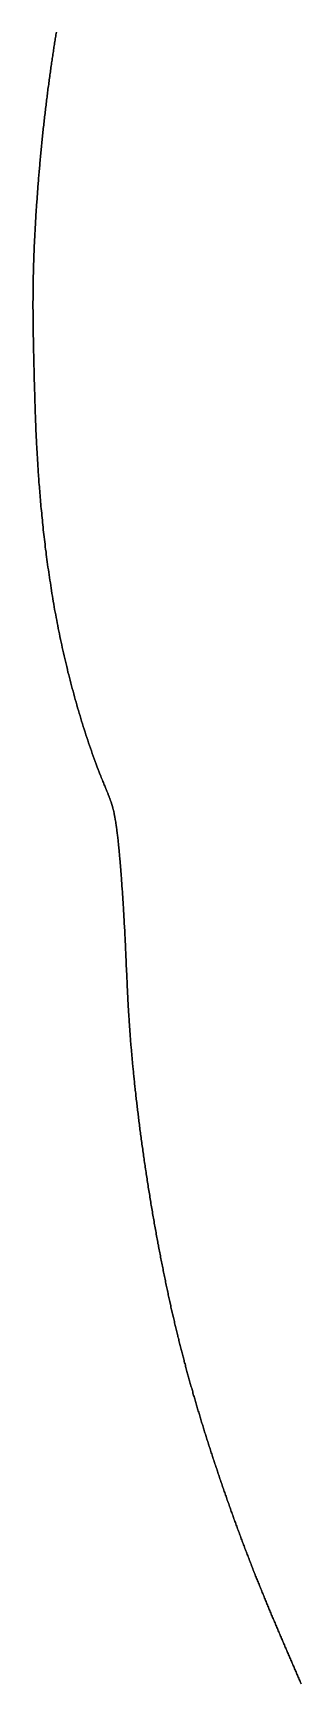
# Model space of a CAD drawing. Header units: inches. Extents: x 130170 to 284068, y 377793 to 804530.
# Drawn here: x 253755.2 to 253778.1, y 737567.1 to 737708.1 of the extents above; entities that cross this region are included whole.
import ezdxf

# ---------------------------------------------------------------- set-up
doc = ezdxf.new("R2010")
doc.units = ezdxf.units.IN
doc.header["$MEASUREMENT"] = 0
doc.layers.add('muni_il', color=7, linetype='Continuous')

msp = doc.modelspace()

# ---------------------------------------------------------------- linework, layer by layer
at = {"layer": 'muni_il'}
for points in [[(253757.16, 737708.17), (253757.14, 737708.05), (253757.12, 737707.94), (253757.1, 737707.82), (253757.08, 737707.71), (253757.06, 737707.59), (253757.04, 737707.48), (253757.03, 737707.36), (253757.01, 737707.24), (253756.99, 737707.13), (253756.97, 737707.01), (253756.95, 737706.89), (253756.93, 737706.77), (253756.91, 737706.65), (253756.9, 737706.53), (253756.88, 737706.4), (253756.86, 737706.28), (253756.84, 737706.16), (253756.82, 737706.04), (253756.8, 737705.91), (253756.79, 737705.79), (253756.77, 737705.66), (253756.75, 737705.54), (253756.73, 737705.41), (253756.71, 737705.28), (253756.69, 737705.15), (253756.68, 737705.03), (253756.66, 737704.9), (253756.64, 737704.77), (253756.62, 737704.64), (253756.6, 737704.51), (253756.59, 737704.38), (253756.57, 737704.24), (253756.55, 737704.11), (253756.53, 737703.98), (253756.51, 737703.85), (253756.5, 737703.71), (253756.48, 737703.58), (253756.46, 737703.44), (253756.44, 737703.31), (253756.43, 737703.17), (253756.41, 737703.04), (253756.39, 737702.9), (253756.37, 737702.76), (253756.36, 737702.62), (253756.34, 737702.49), (253756.32, 737702.35), (253756.3, 737702.21), (253756.29, 737702.07), (253756.27, 737701.93), (253756.25, 737701.79), (253756.24, 737701.65), (253756.22, 737701.51), (253756.2, 737701.37), (253756.19, 737701.23), (253756.17, 737701.09), (253756.15, 737700.94), (253756.14, 737700.8), (253756.12, 737700.66), (253756.11, 737700.52), (253756.09, 737700.37), (253756.07, 737700.23), (253756.06, 737700.09), (253756.04, 737699.94), (253756.03, 737699.8), (253756.01, 737699.65), (253756, 737699.51), (253755.98, 737699.37), (253755.97, 737699.22), (253755.95, 737699.08), (253755.94, 737698.93), (253755.92, 737698.79), (253755.91, 737698.64), (253755.89, 737698.5), (253755.88, 737698.35), (253755.86, 737698.2), (253755.85, 737698.06), (253755.83, 737697.91), (253755.82, 737697.77), (253755.81, 737697.62), (253755.79, 737697.48), (253755.78, 737697.33), (253755.77, 737697.18), (253755.75, 737697.04), (253755.74, 737696.89), (253755.73, 737696.75), (253755.71, 737696.6), (253755.7, 737696.46), (253755.69, 737696.31), (253755.68, 737696.17), (253755.66, 737696.02), (253755.65, 737695.88), (253755.64, 737695.73), (253755.63, 737695.59), (253755.62, 737695.44), (253755.6, 737695.3), (253755.59, 737695.16), (253755.58, 737695.01), (253755.57, 737694.87), (253755.56, 737694.73), (253755.55, 737694.58), (253755.54, 737694.44), (253755.53, 737694.3), (253755.52, 737694.16), (253755.51, 737694.01), (253755.5, 737693.87), (253755.49, 737693.73), (253755.48, 737693.59), (253755.47, 737693.45), (253755.46, 737693.31), (253755.45, 737693.17), (253755.44, 737693.03), (253755.43, 737692.9), (253755.42, 737692.76), (253755.41, 737692.62), (253755.4, 737692.48), (253755.4, 737692.35), (253755.39, 737692.21), (253755.38, 737692.07), (253755.37, 737691.94), (253755.36, 737691.81), (253755.36, 737691.67), (253755.35, 737691.54), (253755.34, 737691.4), (253755.33, 737691.27), (253755.33, 737691.14), (253755.32, 737691.01), (253755.31, 737690.88), (253755.31, 737690.75), (253755.3, 737690.62), (253755.29, 737690.49), (253755.29, 737690.36), (253755.28, 737690.24), (253755.28, 737690.11), (253755.27, 737689.98), (253755.27, 737689.86), (253755.26, 737689.73), (253755.26, 737689.61), (253755.25, 737689.49), (253755.25, 737689.36), (253755.24, 737689.24), (253755.24, 737689.12), (253755.23, 737689), (253755.23, 737688.88), (253755.22, 737688.76), (253755.22, 737688.64), (253755.22, 737688.53), (253755.21, 737688.41), (253755.21, 737688.29), (253755.2, 737688.18), (253755.2, 737688.06), (253755.2, 737687.95), (253755.19, 737687.84), (253755.19, 737687.73), (253755.19, 737687.61), (253755.19, 737687.5), (253755.18, 737687.39), (253755.18, 737687.28), (253755.18, 737687.18), (253755.18, 737687.07), (253755.17, 737686.96), (253755.17, 737686.86), (253755.17, 737686.75), (253755.17, 737686.65), (253755.17, 737686.54), (253755.17, 737686.44), (253755.16, 737686.34), (253755.16, 737686.24), (253755.16, 737686.14), (253755.16, 737686.04), (253755.16, 737685.94), (253755.16, 737685.84), (253755.16, 737685.74), (253755.16, 737685.64), (253755.16, 737685.55), (253755.16, 737685.45), (253755.16, 737685.36), (253755.16, 737685.26), (253755.15, 737685.17), (253755.15, 737685.08), (253755.15, 737684.99), (253755.15, 737684.9), (253755.15, 737684.81), (253755.15, 737684.72), (253755.15, 737684.63), (253755.15, 737684.54), (253755.16, 737684.45), (253755.16, 737684.36), (253755.16, 737684.28), (253755.16, 737684.19), (253755.16, 737684.11), (253755.16, 737684.02), (253755.16, 737683.94), (253755.16, 737683.85), (253755.16, 737683.77), (253755.16, 737683.69), (253755.16, 737683.61), (253755.16, 737683.53), (253755.16, 737683.44), (253755.16, 737683.36), (253755.16, 737683.28), (253755.17, 737683.21), (253755.17, 737683.13), (253755.17, 737683.05), (253755.17, 737682.97), (253755.17, 737682.89), (253755.17, 737682.82), (253755.17, 737682.74), (253755.17, 737682.66), (253755.18, 737682.59), (253755.18, 737682.51), (253755.18, 737682.44), (253755.18, 737682.36), (253755.18, 737682.29), (253755.18, 737682.21), (253755.18, 737682.14), (253755.19, 737682.06), (253755.19, 737681.99), (253755.19, 737681.92), (253755.19, 737681.84), (253755.19, 737681.77), (253755.19, 737681.7), (253755.2, 737681.62), (253755.2, 737681.55), (253755.2, 737681.48), (253755.2, 737681.41), (253755.2, 737681.33), (253755.2, 737681.26), (253755.2, 737681.19), (253755.21, 737681.12), (253755.21, 737681.04), (253755.21, 737680.97), (253755.21, 737680.9), (253755.21, 737680.82), (253755.21, 737680.75), (253755.22, 737680.68), (253755.22, 737680.61), (253755.22, 737680.53), (253755.22, 737680.46), (253755.22, 737680.38), (253755.23, 737680.31), (253755.23, 737680.24), (253755.23, 737680.16), (253755.23, 737680.09), (253755.23, 737680.01), (253755.23, 737679.93), (253755.24, 737679.86), (253755.24, 737679.78), (253755.24, 737679.71), (253755.24, 737679.63), (253755.24, 737679.55), (253755.25, 737679.47), (253755.25, 737679.39), (253755.25, 737679.31), (253755.25, 737679.23), (253755.25, 737679.15), (253755.25, 737679.07), (253755.26, 737678.99), (253755.26, 737678.91), (253755.26, 737678.82), (253755.26, 737678.74), (253755.26, 737678.65), (253755.27, 737678.57), (253755.27, 737678.48), (253755.27, 737678.4), (253755.27, 737678.31), (253755.28, 737678.22), (253755.28, 737678.13), (253755.28, 737678.04), (253755.28, 737677.95), (253755.28, 737677.86), (253755.29, 737677.76), (253755.29, 737677.67), (253755.29, 737677.58), (253755.29, 737677.48), (253755.3, 737677.38), (253755.3, 737677.28), (253755.3, 737677.19), (253755.31, 737677.08), (253755.31, 737676.98), (253755.31, 737676.88), (253755.31, 737676.78), (253755.32, 737676.67), (253755.32, 737676.57), (253755.32, 737676.46), (253755.33, 737676.35), (253755.33, 737676.24), (253755.33, 737676.13), (253755.34, 737676.02), (253755.34, 737675.91), (253755.35, 737675.79), (253755.35, 737675.68), (253755.35, 737675.56), (253755.36, 737675.44), (253755.36, 737675.32), (253755.37, 737675.2), (253755.37, 737675.08), (253755.38, 737674.95), (253755.38, 737674.83), (253755.39, 737674.7), (253755.39, 737674.57), (253755.4, 737674.44), (253755.4, 737674.31), (253755.41, 737674.18), (253755.41, 737674.05), (253755.42, 737673.91), (253755.43, 737673.77), (253755.43, 737673.63), (253755.44, 737673.49), (253755.45, 737673.35), (253755.45, 737673.21), (253755.46, 737673.07), (253755.47, 737672.92), (253755.48, 737672.77), (253755.48, 737672.62), (253755.49, 737672.47), (253755.5, 737672.32), (253755.51, 737672.17), (253755.52, 737672.01), (253755.53, 737671.86), (253755.54, 737671.7), (253755.55, 737671.54), (253755.56, 737671.38), (253755.57, 737671.21), (253755.58, 737671.05), (253755.59, 737670.88), (253755.6, 737670.72), (253755.61, 737670.55), (253755.62, 737670.38), (253755.63, 737670.2), (253755.65, 737670.03), (253755.66, 737669.86), (253755.67, 737669.68), (253755.69, 737669.5), (253755.7, 737669.32), (253755.71, 737669.14), (253755.73, 737668.96), (253755.74, 737668.78), (253755.76, 737668.59), (253755.77, 737668.4), (253755.79, 737668.22), (253755.81, 737668.03), (253755.82, 737667.84), (253755.84, 737667.64), (253755.86, 737667.45), (253755.88, 737667.26), (253755.9, 737667.06), (253755.92, 737666.86), (253755.94, 737666.66), (253755.96, 737666.46), (253755.98, 737666.26), (253756, 737666.06), (253756.02, 737665.86), (253756.04, 737665.65), (253756.06, 737665.45), (253756.09, 737665.24), (253756.11, 737665.03), (253756.14, 737664.82), (253756.16, 737664.61), (253756.19, 737664.4), (253756.21, 737664.19), (253756.24, 737663.97), (253756.27, 737663.76), (253756.29, 737663.54), (253756.32, 737663.33), (253756.35, 737663.11), (253756.38, 737662.89), (253756.41, 737662.67), (253756.44, 737662.45), (253756.47, 737662.23), (253756.5, 737662.01), (253756.53, 737661.79), (253756.57, 737661.56), (253756.6, 737661.34), (253756.64, 737661.12), (253756.67, 737660.89), (253756.71, 737660.66), (253756.74, 737660.44), (253756.78, 737660.21), (253756.82, 737659.98), (253756.86, 737659.75), (253756.89, 737659.53), (253756.93, 737659.3), (253756.97, 737659.07), (253757.01, 737658.84), (253757.06, 737658.61), (253757.1, 737658.38), (253757.14, 737658.14), (253757.19, 737657.91), (253757.23, 737657.68), (253757.27, 737657.45), (253757.32, 737657.22), (253757.37, 737656.98), (253757.41, 737656.75), (253757.46, 737656.52), (253757.51, 737656.28), (253757.56, 737656.05), (253757.61, 737655.82), (253757.66, 737655.58), (253757.71, 737655.35), (253757.77, 737655.12), (253757.82, 737654.88), (253757.87, 737654.65), (253757.93, 737654.41), (253757.98, 737654.18), (253758.04, 737653.95), (253758.1, 737653.71), (253758.15, 737653.48), (253758.21, 737653.24), (253758.27, 737653.01), (253758.33, 737652.78), (253758.39, 737652.54), (253758.45, 737652.31), (253758.51, 737652.07), (253758.58, 737651.84), (253758.64, 737651.61), (253758.71, 737651.37), (253758.77, 737651.14), (253758.84, 737650.91), (253758.9, 737650.68), (253758.97, 737650.44), (253759.04, 737650.21), (253759.11, 737649.98), (253759.18, 737649.75), (253759.25, 737649.51), (253759.32, 737649.28), (253759.39, 737649.05), (253759.46, 737648.82), (253759.54, 737648.59), (253759.61, 737648.36), (253759.68, 737648.13), (253759.76, 737647.9), (253759.84, 737647.67), (253759.91, 737647.44), (253759.99, 737647.21), (253760.07, 737646.98), (253760.15, 737646.75), (253760.23, 737646.52), (253760.31, 737646.29), (253760.39, 737646.06), (253760.47, 737645.83), (253760.56, 737645.6), (253760.64, 737645.37), (253760.72, 737645.15), (253760.81, 737644.92), (253760.84, 737644.84), (253760.95, 737644.59), (253761, 737644.47), (253761.05, 737644.35), (253761.09, 737644.24), (253761.13, 737644.14), (253761.18, 737644.04), (253761.22, 737643.94), (253761.25, 737643.85), (253761.29, 737643.76), (253761.32, 737643.68), (253761.36, 737643.6), (253761.39, 737643.52), (253761.42, 737643.45), (253761.45, 737643.38), (253761.48, 737643.31), (253761.5, 737643.24), (253761.53, 737643.18), (253761.55, 737643.12), (253761.58, 737643.06), (253761.6, 737643), (253761.62, 737642.95), (253761.64, 737642.89), (253761.66, 737642.84), (253761.68, 737642.79), (253761.7, 737642.74), (253761.72, 737642.7), (253761.74, 737642.65), (253761.75, 737642.6), (253761.77, 737642.56), (253761.78, 737642.52), (253761.8, 737642.47), (253761.82, 737642.43), (253761.83, 737642.39), (253761.84, 737642.35), (253761.86, 737642.31), (253761.87, 737642.26), (253761.88, 737642.22), (253761.9, 737642.18), (253761.91, 737642.14), (253761.92, 737642.1), (253761.93, 737642.06), (253761.95, 737642.02), (253761.96, 737641.98), (253761.97, 737641.94), (253761.98, 737641.9), (253761.99, 737641.86), (253762, 737641.82), (253762.01, 737641.77), (253762.02, 737641.73), (253762.03, 737641.69), (253762.05, 737641.64), (253762.06, 737641.6), (253762.07, 737641.56), (253762.08, 737641.51), (253762.09, 737641.46), (253762.1, 737641.42), (253762.11, 737641.37), (253762.11, 737641.32), (253762.12, 737641.28), (253762.13, 737641.23), (253762.14, 737641.18), (253762.15, 737641.13), (253762.16, 737641.08), (253762.17, 737641.02), (253762.18, 737640.97), (253762.19, 737640.92), (253762.2, 737640.86), (253762.21, 737640.81), (253762.22, 737640.75), (253762.23, 737640.69), (253762.24, 737640.64), (253762.25, 737640.58), (253762.25, 737640.52), (253762.26, 737640.46), (253762.27, 737640.4), (253762.28, 737640.34), (253762.29, 737640.27), (253762.3, 737640.21), (253762.31, 737640.15), (253762.32, 737640.08), (253762.32, 737640.01), (253762.33, 737639.95), (253762.34, 737639.88), (253762.35, 737639.81), (253762.36, 737639.74), (253762.37, 737639.67), (253762.38, 737639.6), (253762.38, 737639.53), (253762.39, 737639.46), (253762.4, 737639.39), (253762.41, 737639.31), (253762.42, 737639.24), (253762.43, 737639.16), (253762.43, 737639.09), (253762.44, 737639.01), (253762.45, 737638.93), (253762.46, 737638.86), (253762.47, 737638.78), (253762.48, 737638.7), (253762.48, 737638.62), (253762.49, 737638.54), (253762.5, 737638.46), (253762.51, 737638.38), (253762.52, 737638.3), (253762.52, 737638.21), (253762.53, 737638.13), (253762.54, 737638.05), (253762.55, 737637.96), (253762.56, 737637.88), (253762.56, 737637.79), (253762.57, 737637.71), (253762.58, 737637.62), (253762.59, 737637.54), (253762.59, 737637.45), (253762.6, 737637.36), (253762.61, 737637.28), (253762.62, 737637.19), (253762.62, 737637.1), (253762.63, 737637.01), (253762.64, 737636.92), (253762.65, 737636.84), (253762.65, 737636.75), (253762.66, 737636.66), (253762.67, 737636.57), (253762.67, 737636.48), (253762.68, 737636.39), (253762.69, 737636.3), (253762.69, 737636.21), (253762.7, 737636.12), (253762.71, 737636.03), (253762.72, 737635.94), (253762.72, 737635.85), (253762.73, 737635.76), (253762.74, 737635.67), (253762.74, 737635.58), (253762.75, 737635.49), (253762.76, 737635.4), (253762.76, 737635.31), (253762.77, 737635.22), (253762.77, 737635.13), (253762.78, 737635.04), (253762.79, 737634.95), (253762.79, 737634.86), (253762.8, 737634.77), (253762.81, 737634.68), (253762.81, 737634.59), (253762.82, 737634.5), (253762.82, 737634.41), (253762.83, 737634.32), (253762.84, 737634.23), (253762.84, 737634.14), (253762.85, 737634.05), (253762.85, 737633.96), (253762.86, 737633.87), (253762.86, 737633.78), (253762.87, 737633.7), (253762.87, 737633.61), (253762.88, 737633.52), (253762.89, 737633.43), (253762.89, 737633.35), (253762.9, 737633.26), (253762.9, 737633.17), (253762.91, 737633.09), (253762.91, 737633), (253762.92, 737632.91), (253762.92, 737632.83), (253762.93, 737632.74), (253762.93, 737632.66), (253762.94, 737632.57), (253762.94, 737632.49), (253762.95, 737632.4), (253762.95, 737632.32), (253762.96, 737632.23), (253762.96, 737632.15), (253762.97, 737632.07), (253762.97, 737631.98), (253762.97, 737631.9), (253762.98, 737631.82), (253762.98, 737631.74), (253762.99, 737631.65), (253762.99, 737631.57), (253763, 737631.49), (253763, 737631.41), (253763, 737631.33), (253763.01, 737631.25), (253763.01, 737631.17), (253763.02, 737631.09), (253763.02, 737631), (253763.02, 737630.92), (253763.03, 737630.85), (253763.03, 737630.77), (253763.04, 737630.69), (253763.04, 737630.61), (253763.04, 737630.53), (253763.05, 737630.45), (253763.05, 737630.37), (253763.06, 737630.29), (253763.06, 737630.22), (253763.06, 737630.14), (253763.07, 737630.06), (253763.07, 737629.98), (253763.07, 737629.9), (253763.08, 737629.83), (253763.08, 737629.75), (253763.08, 737629.67), (253763.09, 737629.6), (253763.09, 737629.52), (253763.09, 737629.44), (253763.1, 737629.37), (253763.1, 737629.29), (253763.1, 737629.21), (253763.11, 737629.14), (253763.11, 737629.06), (253763.12, 737628.98), (253763.12, 737628.91), (253763.12, 737628.83), (253763.13, 737628.76), (253763.13, 737628.68), (253763.13, 737628.6), (253763.13, 737628.53), (253763.14, 737628.45), (253763.14, 737628.37), (253763.14, 737628.3), (253763.15, 737628.22), (253763.15, 737628.15), (253763.15, 737628.07), (253763.16, 737627.99), (253763.16, 737627.92), (253763.16, 737627.84), (253763.17, 737627.76), (253763.17, 737627.68), (253763.17, 737627.61), (253763.18, 737627.53), (253763.18, 737627.45), (253763.19, 737627.37), (253763.19, 737627.3), (253763.19, 737627.22), (253763.2, 737627.14), (253763.2, 737627.06), (253763.2, 737626.98), (253763.21, 737626.9), (253763.21, 737626.82), (253763.21, 737626.74), (253763.22, 737626.66), (253763.22, 737626.58), (253763.22, 737626.5), (253763.23, 737626.42), (253763.23, 737626.34), (253763.24, 737626.26), (253763.24, 737626.18), (253763.24, 737626.1), (253763.25, 737626.01), (253763.25, 737625.93), (253763.26, 737625.85), (253763.26, 737625.76), (253763.27, 737625.68), (253763.27, 737625.59), (253763.27, 737625.51), (253763.28, 737625.42), (253763.28, 737625.34), (253763.29, 737625.25), (253763.29, 737625.16), (253763.3, 737625.08), (253763.3, 737624.99), (253763.31, 737624.9), (253763.31, 737624.81), (253763.32, 737624.72), (253763.32, 737624.63), (253763.33, 737624.54), (253763.33, 737624.45), (253763.34, 737624.36), (253763.35, 737624.27), (253763.35, 737624.18), (253763.36, 737624.08), (253763.36, 737623.99), (253763.37, 737623.89), (253763.38, 737623.8), (253763.38, 737623.7), (253763.39, 737623.61), (253763.39, 737623.51), (253763.4, 737623.41), (253763.41, 737623.32), (253763.41, 737623.22), (253763.42, 737623.12), (253763.43, 737623.02), (253763.44, 737622.92), (253763.44, 737622.82), (253763.45, 737622.72), (253763.46, 737622.61), (253763.47, 737622.51), (253763.47, 737622.41), (253763.48, 737622.3), (253763.49, 737622.2), (253763.5, 737622.09), (253763.51, 737621.99), (253763.51, 737621.88), (253763.52, 737621.77), (253763.53, 737621.67), (253763.54, 737621.56), (253763.55, 737621.45), (253763.56, 737621.34), (253763.57, 737621.23), (253763.58, 737621.12), (253763.59, 737621.01), (253763.6, 737620.89), (253763.61, 737620.78), (253763.62, 737620.67), (253763.63, 737620.55), (253763.64, 737620.44), (253763.65, 737620.32), (253763.66, 737620.2), (253763.67, 737620.09), (253763.68, 737619.97), (253763.69, 737619.85), (253763.7, 737619.73), (253763.72, 737619.61), (253763.73, 737619.49), (253763.74, 737619.37), (253763.75, 737619.25), (253763.76, 737619.13), (253763.78, 737619.01), (253763.79, 737618.88), (253763.8, 737618.76), (253763.81, 737618.64), (253763.83, 737618.51), (253763.84, 737618.39), (253763.85, 737618.26), (253763.87, 737618.13), (253763.88, 737618.01), (253763.89, 737617.88), (253763.91, 737617.75), (253763.92, 737617.62), (253763.94, 737617.49), (253763.95, 737617.36), (253763.96, 737617.23), (253763.98, 737617.1), (253763.99, 737616.97), (253764.01, 737616.84), (253764.03, 737616.71), (253764.04, 737616.57), (253764.06, 737616.44), (253764.07, 737616.31), (253764.09, 737616.17), (253764.1, 737616.04), (253764.12, 737615.9), (253764.14, 737615.77), (253764.15, 737615.63), (253764.17, 737615.5), (253764.19, 737615.36), (253764.2, 737615.22), (253764.22, 737615.09), (253764.24, 737614.95), (253764.26, 737614.81), (253764.27, 737614.68), (253764.29, 737614.54), (253764.31, 737614.4), (253764.33, 737614.26), (253764.35, 737614.12), (253764.36, 737613.98), (253764.38, 737613.84), (253764.4, 737613.7), (253764.42, 737613.56), (253764.44, 737613.42), (253764.46, 737613.28), (253764.48, 737613.14), (253764.5, 737613), (253764.52, 737612.86), (253764.54, 737612.72), (253764.56, 737612.58), (253764.58, 737612.43), (253764.6, 737612.29), (253764.62, 737612.15), (253764.64, 737612.01), (253764.66, 737611.87), (253764.68, 737611.73), (253764.7, 737611.58), (253764.72, 737611.44), (253764.74, 737611.3), (253764.76, 737611.16), (253764.78, 737611.02), (253764.8, 737610.87), (253764.83, 737610.73), (253764.85, 737610.59), (253764.87, 737610.45), (253764.89, 737610.31), (253764.91, 737610.16), (253764.93, 737610.02), (253764.96, 737609.88), (253764.98, 737609.74), (253765, 737609.6), (253765.02, 737609.46), (253765.05, 737609.31), (253765.07, 737609.17), (253765.09, 737609.03), (253765.11, 737608.89), (253765.14, 737608.75), (253765.16, 737608.61), (253765.18, 737608.47), (253765.2, 737608.33), (253765.23, 737608.19), (253765.25, 737608.05), (253765.27, 737607.91), (253765.3, 737607.77), (253765.32, 737607.63), (253765.34, 737607.49), (253765.37, 737607.35), (253765.39, 737607.22), (253765.42, 737607.08), (253765.44, 737606.94), (253765.46, 737606.8), (253765.49, 737606.66), (253765.51, 737606.53), (253765.53, 737606.39), (253765.56, 737606.25), (253765.58, 737606.12), (253765.61, 737605.98), (253765.63, 737605.85), (253765.66, 737605.71), (253765.68, 737605.58), (253765.7, 737605.44), (253765.73, 737605.31), (253765.75, 737605.17), (253765.78, 737605.04), (253765.8, 737604.91), (253765.83, 737604.77), (253765.85, 737604.64), (253765.88, 737604.51), (253765.9, 737604.38), (253765.93, 737604.25), (253765.95, 737604.12), (253765.98, 737603.99), (253766, 737603.86), (253766.03, 737603.73), (253766.05, 737603.6), (253766.07, 737603.47), (253766.1, 737603.34), (253766.12, 737603.21), (253766.15, 737603.09), (253766.17, 737602.96), (253766.2, 737602.83), (253766.23, 737602.7), (253766.25, 737602.58), (253766.28, 737602.45), (253766.3, 737602.33), (253766.33, 737602.2), (253766.35, 737602.08), (253766.38, 737601.96), (253766.4, 737601.83), (253766.43, 737601.71), (253766.45, 737601.59), (253766.48, 737601.46), (253766.5, 737601.34), (253766.53, 737601.22), (253766.55, 737601.1), (253766.58, 737600.98), (253766.6, 737600.86), (253766.63, 737600.74), (253766.66, 737600.62), (253766.68, 737600.5), (253766.71, 737600.38), (253766.73, 737600.26), (253766.76, 737600.15), (253766.78, 737600.03), (253766.81, 737599.91), (253766.83, 737599.8), (253766.86, 737599.68), (253766.89, 737599.56), (253766.91, 737599.45), (253766.94, 737599.33), (253766.96, 737599.22), (253766.99, 737599.1), (253767.01, 737598.99), (253767.04, 737598.88), (253767.07, 737598.76), (253767.09, 737598.65), (253767.12, 737598.54), (253767.14, 737598.42), (253767.17, 737598.31), (253767.2, 737598.2), (253767.22, 737598.09), (253767.25, 737597.98), (253767.27, 737597.87), (253767.3, 737597.76), (253767.33, 737597.65), (253767.35, 737597.54), (253767.38, 737597.43), (253767.41, 737597.32), (253767.43, 737597.21), (253767.46, 737597.1), (253767.48, 737596.99), (253767.51, 737596.88), (253767.54, 737596.77), (253767.56, 737596.67), (253767.59, 737596.56), (253767.62, 737596.45), (253767.64, 737596.35), (253767.67, 737596.24), (253767.7, 737596.13), (253767.72, 737596.03), (253767.75, 737595.92), (253767.78, 737595.81), (253767.8, 737595.71), (253767.83, 737595.6), (253767.86, 737595.5), (253767.88, 737595.39), (253767.91, 737595.29), (253767.94, 737595.18), (253767.97, 737595.08), (253767.99, 737594.97), (253768.02, 737594.87), (253768.05, 737594.76), (253768.08, 737594.66), (253768.1, 737594.55), (253768.13, 737594.45), (253768.16, 737594.35), (253768.19, 737594.24), (253768.21, 737594.14), (253768.24, 737594.04), (253768.27, 737593.93), (253768.3, 737593.83), (253768.33, 737593.72), (253768.35, 737593.62), (253768.38, 737593.52), (253768.41, 737593.42), (253768.44, 737593.31), (253768.47, 737593.21), (253768.5, 737593.11), (253768.52, 737593), (253768.55, 737592.9), (253768.58, 737592.8), (253768.61, 737592.69), (253768.64, 737592.59), (253768.67, 737592.49), (253768.7, 737592.39), (253768.73, 737592.28), (253768.76, 737592.18), (253768.79, 737592.08), (253768.82, 737591.98), (253768.84, 737591.87), (253768.87, 737591.77), (253768.9, 737591.67), (253768.93, 737591.56), (253768.96, 737591.46), (253768.99, 737591.36), (253769.02, 737591.26), (253769.05, 737591.15), (253769.08, 737591.05), (253769.11, 737590.95), (253769.14, 737590.84), (253769.18, 737590.74), (253769.21, 737590.64), (253769.24, 737590.53), (253769.27, 737590.43), (253769.3, 737590.33), (253769.33, 737590.22), (253769.36, 737590.12), (253769.39, 737590.02), (253769.42, 737589.91), (253769.45, 737589.81), (253769.49, 737589.71), (253769.52, 737589.6), (253769.55, 737589.5), (253769.58, 737589.39), (253769.61, 737589.29), (253769.65, 737589.19), (253769.68, 737589.08), (253769.71, 737588.98), (253769.74, 737588.87), (253769.77, 737588.77), (253769.81, 737588.66), (253769.84, 737588.56), (253769.87, 737588.46), (253769.91, 737588.35), (253769.94, 737588.25), (253769.97, 737588.14), (253770, 737588.04), (253770.04, 737587.93), (253770.07, 737587.83), (253770.11, 737587.72), (253770.14, 737587.62), (253770.17, 737587.51), (253770.21, 737587.41), (253770.24, 737587.3), (253770.27, 737587.19), (253770.31, 737587.09), (253770.34, 737586.98), (253770.38, 737586.88), (253770.41, 737586.77), (253770.45, 737586.67), (253770.48, 737586.56), (253770.51, 737586.45), (253770.55, 737586.35), (253770.58, 737586.24), (253770.62, 737586.13), (253770.65, 737586.03), (253770.69, 737585.92), (253770.72, 737585.82), (253770.76, 737585.71), (253770.8, 737585.6), (253770.83, 737585.5), (253770.87, 737585.39), (253770.9, 737585.28), (253770.94, 737585.18), (253770.97, 737585.07), (253771.01, 737584.96), (253771.05, 737584.86), (253771.08, 737584.75), (253771.12, 737584.64), (253771.15, 737584.53), (253771.19, 737584.43), (253771.23, 737584.32), (253771.26, 737584.21), (253771.3, 737584.11), (253771.34, 737584), (253771.37, 737583.89), (253771.41, 737583.79), (253771.45, 737583.68), (253771.48, 737583.57), (253771.52, 737583.46), (253771.56, 737583.36), (253771.6, 737583.25), (253771.63, 737583.14), (253771.67, 737583.04), (253771.71, 737582.93), (253771.74, 737582.82), (253771.78, 737582.71), (253771.82, 737582.61), (253771.86, 737582.5), (253771.9, 737582.39), (253771.93, 737582.29), (253771.97, 737582.18), (253772.01, 737582.07), (253772.05, 737581.97), (253772.09, 737581.86), (253772.12, 737581.75), (253772.16, 737581.65), (253772.2, 737581.54), (253772.24, 737581.43), (253772.28, 737581.33), (253772.31, 737581.22), (253772.35, 737581.11), (253772.39, 737581.01), (253772.43, 737580.9), (253772.47, 737580.8), (253772.51, 737580.69), (253772.55, 737580.58), (253772.58, 737580.48), (253772.62, 737580.37), (253772.66, 737580.27), (253772.7, 737580.16), (253772.74, 737580.05), (253772.78, 737579.95), (253772.82, 737579.84), (253772.86, 737579.74), (253772.9, 737579.63), (253772.94, 737579.53), (253772.97, 737579.42), (253773.01, 737579.32), (253773.05, 737579.21), (253773.09, 737579.11), (253773.13, 737579), (253773.17, 737578.9), (253773.21, 737578.8), (253773.25, 737578.69), (253773.29, 737578.59), (253773.33, 737578.48), (253773.37, 737578.38), (253773.41, 737578.28), (253773.45, 737578.17), (253773.49, 737578.07), (253773.53, 737577.97), (253773.57, 737577.86), (253773.61, 737577.76), (253773.65, 737577.66), (253773.69, 737577.55), (253773.73, 737577.45), (253773.77, 737577.35), (253773.81, 737577.25), (253773.85, 737577.14), (253773.89, 737577.04), (253773.92, 737576.94), (253773.96, 737576.84), (253774, 737576.74), (253774.04, 737576.63), (253774.08, 737576.53), (253774.12, 737576.43), (253774.16, 737576.33), (253774.2, 737576.23), (253774.25, 737576.13), (253774.29, 737576.03), (253774.33, 737575.93), (253774.37, 737575.83), (253774.41, 737575.73), (253774.45, 737575.63), (253774.49, 737575.53), (253774.53, 737575.43), (253774.57, 737575.33), (253774.61, 737575.23), (253774.65, 737575.13), (253774.69, 737575.03), (253774.73, 737574.93), (253774.77, 737574.83), (253774.81, 737574.73), (253774.85, 737574.64), (253774.89, 737574.54), (253774.93, 737574.44), (253774.97, 737574.34), (253775.01, 737574.24), (253775.05, 737574.14), (253775.09, 737574.05), (253775.13, 737573.95), (253775.17, 737573.85), (253775.21, 737573.76), (253775.25, 737573.66), (253775.29, 737573.56), (253775.33, 737573.46), (253775.37, 737573.37), (253775.41, 737573.27), (253775.45, 737573.17), (253775.49, 737573.08), (253775.53, 737572.98), (253775.57, 737572.89), (253775.61, 737572.79), (253775.65, 737572.69), (253775.69, 737572.6), (253775.73, 737572.5), (253775.78, 737572.41), (253775.82, 737572.31), (253775.86, 737572.22), (253775.9, 737572.12), (253775.94, 737572.03), (253775.98, 737571.93), (253776.02, 737571.84), (253776.06, 737571.74), (253776.1, 737571.65), (253776.14, 737571.55), (253776.18, 737571.46), (253776.22, 737571.37), (253776.26, 737571.27), (253776.3, 737571.18), (253776.34, 737571.08), (253776.38, 737570.99), (253776.42, 737570.9), (253776.46, 737570.8), (253776.5, 737570.71), (253776.54, 737570.62), (253776.58, 737570.52), (253776.62, 737570.43), (253776.66, 737570.34), (253776.7, 737570.24), (253776.74, 737570.15), (253776.78, 737570.06), (253776.82, 737569.97), (253776.86, 737569.87), (253776.9, 737569.78), (253776.94, 737569.69), (253776.98, 737569.6), (253777.02, 737569.5), (253777.06, 737569.41), (253777.1, 737569.32), (253777.14, 737569.23), (253777.18, 737569.14), (253777.22, 737569.04), (253777.26, 737568.95), (253777.3, 737568.86), (253777.34, 737568.77), (253777.38, 737568.68), (253777.42, 737568.58), (253777.46, 737568.49), (253777.5, 737568.4), (253777.54, 737568.31), (253777.58, 737568.22), (253777.62, 737568.13), (253777.66, 737568.03), (253777.69, 737567.94), (253777.73, 737567.85), (253777.77, 737567.76), (253777.81, 737567.67), (253777.85, 737567.58), (253777.89, 737567.49), (253777.93, 737567.4), (253777.97, 737567.3), (253778.01, 737567.21), (253778.05, 737567.12), (253778.09, 737567.03)], [(253778.09, 737567.03), (253778.05, 737567.12), (253778.01, 737567.21), (253777.97, 737567.3), (253777.93, 737567.4), (253777.89, 737567.49), (253777.85, 737567.58), (253777.81, 737567.67), (253777.77, 737567.76), (253777.73, 737567.85), (253777.69, 737567.94), (253777.66, 737568.03), (253777.62, 737568.13), (253777.58, 737568.22), (253777.54, 737568.31), (253777.5, 737568.4), (253777.46, 737568.49), (253777.42, 737568.58), (253777.38, 737568.68), (253777.34, 737568.77), (253777.3, 737568.86), (253777.26, 737568.95), (253777.22, 737569.04), (253777.18, 737569.14), (253777.14, 737569.23), (253777.1, 737569.32), (253777.06, 737569.41), (253777.02, 737569.5), (253776.98, 737569.6), (253776.94, 737569.69), (253776.9, 737569.78), (253776.86, 737569.87), (253776.82, 737569.97), (253776.78, 737570.06), (253776.74, 737570.15), (253776.7, 737570.24), (253776.66, 737570.34), (253776.62, 737570.43), (253776.58, 737570.52), (253776.54, 737570.62), (253776.5, 737570.71), (253776.46, 737570.8), (253776.42, 737570.9), (253776.38, 737570.99), (253776.34, 737571.08), (253776.3, 737571.18), (253776.26, 737571.27), (253776.22, 737571.37), (253776.18, 737571.46), (253776.14, 737571.55), (253776.1, 737571.65), (253776.06, 737571.74), (253776.02, 737571.84), (253775.98, 737571.93), (253775.94, 737572.03), (253775.9, 737572.12), (253775.86, 737572.22), (253775.82, 737572.31), (253775.78, 737572.41), (253775.73, 737572.5), (253775.69, 737572.6), (253775.65, 737572.69), (253775.61, 737572.79), (253775.57, 737572.89), (253775.53, 737572.98), (253775.49, 737573.08), (253775.45, 737573.17), (253775.41, 737573.27), (253775.37, 737573.37), (253775.33, 737573.46), (253775.29, 737573.56), (253775.25, 737573.66), (253775.21, 737573.76), (253775.17, 737573.85), (253775.13, 737573.95), (253775.09, 737574.05), (253775.05, 737574.14), (253775.01, 737574.24), (253774.97, 737574.34), (253774.93, 737574.44), (253774.89, 737574.54), (253774.85, 737574.64), (253774.81, 737574.73), (253774.77, 737574.83), (253774.73, 737574.93), (253774.69, 737575.03), (253774.65, 737575.13), (253774.61, 737575.23), (253774.57, 737575.33), (253774.53, 737575.43), (253774.49, 737575.53), (253774.45, 737575.63), (253774.41, 737575.73), (253774.37, 737575.83), (253774.33, 737575.93), (253774.29, 737576.03), (253774.25, 737576.13), (253774.2, 737576.23), (253774.16, 737576.33), (253774.12, 737576.43), (253774.08, 737576.53), (253774.04, 737576.63), (253774, 737576.74), (253773.96, 737576.84), (253773.92, 737576.94), (253773.89, 737577.04), (253773.85, 737577.14), (253773.81, 737577.25), (253773.77, 737577.35), (253773.73, 737577.45), (253773.69, 737577.55), (253773.65, 737577.66), (253773.61, 737577.76), (253773.57, 737577.86), (253773.53, 737577.97), (253773.49, 737578.07), (253773.45, 737578.17), (253773.41, 737578.28), (253773.37, 737578.38), (253773.33, 737578.48), (253773.29, 737578.59), (253773.25, 737578.69), (253773.21, 737578.8), (253773.17, 737578.9), (253773.13, 737579), (253773.09, 737579.11), (253773.05, 737579.21), (253773.01, 737579.32), (253772.97, 737579.42), (253772.94, 737579.53), (253772.9, 737579.63), (253772.86, 737579.74), (253772.82, 737579.84), (253772.78, 737579.95), (253772.74, 737580.05), (253772.7, 737580.16), (253772.66, 737580.27), (253772.62, 737580.37), (253772.58, 737580.48), (253772.55, 737580.58), (253772.51, 737580.69), (253772.47, 737580.8), (253772.43, 737580.9), (253772.39, 737581.01), (253772.35, 737581.11), (253772.31, 737581.22), (253772.28, 737581.33), (253772.24, 737581.43), (253772.2, 737581.54), (253772.16, 737581.65), (253772.12, 737581.75), (253772.09, 737581.86), (253772.05, 737581.97), (253772.01, 737582.07), (253771.97, 737582.18), (253771.93, 737582.29), (253771.9, 737582.39), (253771.86, 737582.5), (253771.82, 737582.61), (253771.78, 737582.71), (253771.74, 737582.82), (253771.71, 737582.93), (253771.67, 737583.04), (253771.63, 737583.14), (253771.6, 737583.25), (253771.56, 737583.36), (253771.52, 737583.46), (253771.48, 737583.57), (253771.45, 737583.68), (253771.41, 737583.79), (253771.37, 737583.89), (253771.34, 737584), (253771.3, 737584.11), (253771.26, 737584.21), (253771.23, 737584.32), (253771.19, 737584.43), (253771.15, 737584.53), (253771.12, 737584.64), (253771.08, 737584.75), (253771.05, 737584.86), (253771.01, 737584.96), (253770.97, 737585.07), (253770.94, 737585.18), (253770.9, 737585.28), (253770.87, 737585.39), (253770.83, 737585.5), (253770.8, 737585.6), (253770.76, 737585.71), (253770.72, 737585.82), (253770.69, 737585.92), (253770.65, 737586.03), (253770.62, 737586.13), (253770.58, 737586.24), (253770.55, 737586.35), (253770.51, 737586.45), (253770.48, 737586.56), (253770.45, 737586.67), (253770.41, 737586.77), (253770.38, 737586.88), (253770.34, 737586.98), (253770.31, 737587.09), (253770.27, 737587.19), (253770.24, 737587.3), (253770.21, 737587.41), (253770.17, 737587.51), (253770.14, 737587.62), (253770.11, 737587.72), (253770.07, 737587.83), (253770.04, 737587.93), (253770, 737588.04), (253769.97, 737588.14), (253769.94, 737588.25), (253769.91, 737588.35), (253769.87, 737588.46), (253769.84, 737588.56), (253769.81, 737588.66), (253769.77, 737588.77), (253769.74, 737588.87), (253769.71, 737588.98), (253769.68, 737589.08), (253769.65, 737589.19), (253769.61, 737589.29), (253769.58, 737589.39), (253769.55, 737589.5), (253769.52, 737589.6), (253769.49, 737589.71), (253769.45, 737589.81), (253769.42, 737589.91), (253769.39, 737590.02), (253769.36, 737590.12), (253769.33, 737590.22), (253769.3, 737590.33), (253769.27, 737590.43), (253769.24, 737590.53), (253769.21, 737590.64), (253769.18, 737590.74), (253769.14, 737590.84), (253769.11, 737590.95), (253769.08, 737591.05), (253769.05, 737591.15), (253769.02, 737591.26), (253768.99, 737591.36), (253768.96, 737591.46), (253768.93, 737591.56), (253768.9, 737591.67), (253768.87, 737591.77), (253768.84, 737591.87), (253768.82, 737591.98), (253768.79, 737592.08), (253768.76, 737592.18), (253768.73, 737592.28), (253768.7, 737592.39), (253768.67, 737592.49), (253768.64, 737592.59), (253768.61, 737592.69), (253768.58, 737592.8), (253768.55, 737592.9), (253768.52, 737593), (253768.5, 737593.11), (253768.47, 737593.21), (253768.44, 737593.31), (253768.41, 737593.42), (253768.38, 737593.52), (253768.35, 737593.62), (253768.33, 737593.72), (253768.3, 737593.83), (253768.27, 737593.93), (253768.24, 737594.04), (253768.21, 737594.14), (253768.19, 737594.24), (253768.16, 737594.35), (253768.13, 737594.45), (253768.1, 737594.55), (253768.08, 737594.66), (253768.05, 737594.76), (253768.02, 737594.87), (253767.99, 737594.97), (253767.97, 737595.08), (253767.94, 737595.18), (253767.91, 737595.29), (253767.88, 737595.39), (253767.86, 737595.5), (253767.83, 737595.6), (253767.8, 737595.71), (253767.78, 737595.81), (253767.75, 737595.92), (253767.72, 737596.03), (253767.7, 737596.13), (253767.67, 737596.24), (253767.64, 737596.35), (253767.62, 737596.45), (253767.59, 737596.56), (253767.56, 737596.67), (253767.54, 737596.77), (253767.51, 737596.88), (253767.48, 737596.99), (253767.46, 737597.1), (253767.43, 737597.21), (253767.41, 737597.32), (253767.38, 737597.43), (253767.35, 737597.54), (253767.33, 737597.65), (253767.3, 737597.76), (253767.27, 737597.87), (253767.25, 737597.98), (253767.22, 737598.09), (253767.2, 737598.2), (253767.17, 737598.31), (253767.14, 737598.42), (253767.12, 737598.54), (253767.09, 737598.65), (253767.07, 737598.76), (253767.04, 737598.88), (253767.01, 737598.99), (253766.99, 737599.1), (253766.96, 737599.22), (253766.94, 737599.33), (253766.91, 737599.45), (253766.89, 737599.56), (253766.86, 737599.68), (253766.83, 737599.8), (253766.81, 737599.91), (253766.78, 737600.03), (253766.76, 737600.15), (253766.73, 737600.26), (253766.71, 737600.38), (253766.68, 737600.5), (253766.66, 737600.62), (253766.63, 737600.74), (253766.6, 737600.86), (253766.58, 737600.98), (253766.55, 737601.1), (253766.53, 737601.22), (253766.5, 737601.34), (253766.48, 737601.46), (253766.45, 737601.59), (253766.43, 737601.71), (253766.4, 737601.83), (253766.38, 737601.96), (253766.35, 737602.08), (253766.33, 737602.2), (253766.3, 737602.33), (253766.28, 737602.45), (253766.25, 737602.58), (253766.23, 737602.7), (253766.2, 737602.83), (253766.17, 737602.96), (253766.15, 737603.09), (253766.12, 737603.21), (253766.1, 737603.34), (253766.07, 737603.47), (253766.05, 737603.6), (253766.03, 737603.73), (253766, 737603.86), (253765.98, 737603.99), (253765.95, 737604.12), (253765.93, 737604.25), (253765.9, 737604.38), (253765.88, 737604.51), (253765.85, 737604.64), (253765.83, 737604.77), (253765.8, 737604.91), (253765.78, 737605.04), (253765.75, 737605.17), (253765.73, 737605.31), (253765.7, 737605.44), (253765.68, 737605.58), (253765.66, 737605.71), (253765.63, 737605.85), (253765.61, 737605.98), (253765.58, 737606.12), (253765.56, 737606.25), (253765.53, 737606.39), (253765.51, 737606.53), (253765.49, 737606.66), (253765.46, 737606.8), (253765.44, 737606.94), (253765.42, 737607.08), (253765.39, 737607.22), (253765.37, 737607.35), (253765.34, 737607.49), (253765.32, 737607.63), (253765.3, 737607.77), (253765.27, 737607.91), (253765.25, 737608.05), (253765.23, 737608.19), (253765.2, 737608.33), (253765.18, 737608.47), (253765.16, 737608.61), (253765.14, 737608.75), (253765.11, 737608.89), (253765.09, 737609.03), (253765.07, 737609.17), (253765.05, 737609.31), (253765.02, 737609.46), (253765, 737609.6), (253764.98, 737609.74), (253764.96, 737609.88), (253764.93, 737610.02), (253764.91, 737610.16), (253764.89, 737610.31), (253764.87, 737610.45), (253764.85, 737610.59), (253764.83, 737610.73), (253764.8, 737610.87), (253764.78, 737611.02), (253764.76, 737611.16), (253764.74, 737611.3), (253764.72, 737611.44), (253764.7, 737611.58), (253764.68, 737611.73), (253764.66, 737611.87), (253764.64, 737612.01), (253764.62, 737612.15), (253764.6, 737612.29), (253764.58, 737612.43), (253764.56, 737612.58), (253764.54, 737612.72), (253764.52, 737612.86), (253764.5, 737613), (253764.48, 737613.14), (253764.46, 737613.28), (253764.44, 737613.42), (253764.42, 737613.56), (253764.4, 737613.7), (253764.38, 737613.84), (253764.36, 737613.98), (253764.35, 737614.12), (253764.33, 737614.26), (253764.31, 737614.4), (253764.29, 737614.54), (253764.27, 737614.68), (253764.26, 737614.81), (253764.24, 737614.95), (253764.22, 737615.09), (253764.2, 737615.22), (253764.19, 737615.36), (253764.17, 737615.5), (253764.15, 737615.63), (253764.14, 737615.77), (253764.12, 737615.9), (253764.1, 737616.04), (253764.09, 737616.17), (253764.07, 737616.31), (253764.06, 737616.44), (253764.04, 737616.57), (253764.03, 737616.71), (253764.01, 737616.84), (253763.99, 737616.97), (253763.98, 737617.1), (253763.96, 737617.23), (253763.95, 737617.36), (253763.94, 737617.49), (253763.92, 737617.62), (253763.91, 737617.75), (253763.89, 737617.88), (253763.88, 737618.01), (253763.87, 737618.13), (253763.85, 737618.26), (253763.84, 737618.39), (253763.83, 737618.51), (253763.81, 737618.64), (253763.8, 737618.76), (253763.79, 737618.88), (253763.78, 737619.01), (253763.76, 737619.13), (253763.75, 737619.25), (253763.74, 737619.37), (253763.73, 737619.49), (253763.72, 737619.61), (253763.7, 737619.73), (253763.69, 737619.85), (253763.68, 737619.97), (253763.67, 737620.09), (253763.66, 737620.2), (253763.65, 737620.32), (253763.64, 737620.44), (253763.63, 737620.55), (253763.62, 737620.67), (253763.61, 737620.78), (253763.6, 737620.89), (253763.59, 737621.01), (253763.58, 737621.12), (253763.57, 737621.23), (253763.56, 737621.34), (253763.55, 737621.45), (253763.54, 737621.56), (253763.53, 737621.67), (253763.52, 737621.77), (253763.51, 737621.88), (253763.51, 737621.99), (253763.5, 737622.09), (253763.49, 737622.2), (253763.48, 737622.3), (253763.47, 737622.41), (253763.47, 737622.51), (253763.46, 737622.61), (253763.45, 737622.72), (253763.44, 737622.82), (253763.44, 737622.92), (253763.43, 737623.02), (253763.42, 737623.12), (253763.41, 737623.22), (253763.41, 737623.32), (253763.4, 737623.41), (253763.39, 737623.51), (253763.39, 737623.61), (253763.38, 737623.7), (253763.38, 737623.8), (253763.37, 737623.89), (253763.36, 737623.99), (253763.36, 737624.08), (253763.35, 737624.18), (253763.35, 737624.27), (253763.34, 737624.36), (253763.33, 737624.45), (253763.33, 737624.54), (253763.32, 737624.63), (253763.32, 737624.72), (253763.31, 737624.81), (253763.31, 737624.9), (253763.3, 737624.99), (253763.3, 737625.08), (253763.29, 737625.16), (253763.29, 737625.25), (253763.28, 737625.34), (253763.28, 737625.42), (253763.27, 737625.51), (253763.27, 737625.59), (253763.27, 737625.68), (253763.26, 737625.76), (253763.26, 737625.85), (253763.25, 737625.93), (253763.25, 737626.01), (253763.24, 737626.1), (253763.24, 737626.18), (253763.24, 737626.26), (253763.23, 737626.34), (253763.23, 737626.42), (253763.22, 737626.5), (253763.22, 737626.58), (253763.22, 737626.66), (253763.21, 737626.74), (253763.21, 737626.82), (253763.21, 737626.9), (253763.2, 737626.98), (253763.2, 737627.06), (253763.2, 737627.14), (253763.19, 737627.22), (253763.19, 737627.3), (253763.19, 737627.37), (253763.18, 737627.45), (253763.18, 737627.53), (253763.17, 737627.61), (253763.17, 737627.68), (253763.17, 737627.76), (253763.16, 737627.84), (253763.16, 737627.92), (253763.16, 737627.99), (253763.15, 737628.07), (253763.15, 737628.15), (253763.15, 737628.22), (253763.14, 737628.3), (253763.14, 737628.37), (253763.14, 737628.45), (253763.13, 737628.53), (253763.13, 737628.6), (253763.13, 737628.68), (253763.13, 737628.76), (253763.12, 737628.83), (253763.12, 737628.91), (253763.12, 737628.98), (253763.11, 737629.06), (253763.11, 737629.14), (253763.1, 737629.21), (253763.1, 737629.29), (253763.1, 737629.37), (253763.09, 737629.44), (253763.09, 737629.52), (253763.09, 737629.6), (253763.08, 737629.67), (253763.08, 737629.75), (253763.08, 737629.83), (253763.07, 737629.9), (253763.07, 737629.98), (253763.07, 737630.06), (253763.06, 737630.14), (253763.06, 737630.22), (253763.06, 737630.29), (253763.05, 737630.37), (253763.05, 737630.45), (253763.04, 737630.53), (253763.04, 737630.61), (253763.04, 737630.69), (253763.03, 737630.77), (253763.03, 737630.85), (253763.02, 737630.92), (253763.02, 737631), (253763.02, 737631.09), (253763.01, 737631.17), (253763.01, 737631.25), (253763, 737631.33), (253763, 737631.41), (253763, 737631.49), (253762.99, 737631.57), (253762.99, 737631.65), (253762.98, 737631.74), (253762.98, 737631.82), (253762.97, 737631.9), (253762.97, 737631.98), (253762.97, 737632.07), (253762.96, 737632.15), (253762.96, 737632.23), (253762.95, 737632.32), (253762.95, 737632.4), (253762.94, 737632.49), (253762.94, 737632.57), (253762.93, 737632.66), (253762.93, 737632.74), (253762.92, 737632.83), (253762.92, 737632.91), (253762.91, 737633), (253762.91, 737633.09), (253762.9, 737633.17), (253762.9, 737633.26), (253762.89, 737633.35), (253762.89, 737633.43), (253762.88, 737633.52), (253762.87, 737633.61), (253762.87, 737633.7), (253762.86, 737633.78), (253762.86, 737633.87), (253762.85, 737633.96), (253762.85, 737634.05), (253762.84, 737634.14), (253762.84, 737634.23), (253762.83, 737634.32), (253762.82, 737634.41), (253762.82, 737634.5), (253762.81, 737634.59), (253762.81, 737634.68), (253762.8, 737634.77), (253762.79, 737634.86), (253762.79, 737634.95), (253762.78, 737635.04), (253762.77, 737635.13), (253762.77, 737635.22), (253762.76, 737635.31), (253762.76, 737635.4), (253762.75, 737635.49), (253762.74, 737635.58), (253762.74, 737635.67), (253762.73, 737635.76), (253762.72, 737635.85), (253762.72, 737635.94), (253762.71, 737636.03), (253762.7, 737636.12), (253762.69, 737636.21), (253762.69, 737636.3), (253762.68, 737636.39), (253762.67, 737636.48), (253762.67, 737636.57), (253762.66, 737636.66), (253762.65, 737636.75), (253762.65, 737636.84), (253762.64, 737636.92), (253762.63, 737637.01), (253762.62, 737637.1), (253762.62, 737637.19), (253762.61, 737637.28), (253762.6, 737637.36), (253762.59, 737637.45), (253762.59, 737637.54), (253762.58, 737637.62), (253762.57, 737637.71), (253762.56, 737637.79), (253762.56, 737637.88), (253762.55, 737637.96), (253762.54, 737638.05), (253762.53, 737638.13), (253762.52, 737638.21), (253762.52, 737638.3), (253762.51, 737638.38), (253762.5, 737638.46), (253762.49, 737638.54), (253762.48, 737638.62), (253762.48, 737638.7), (253762.47, 737638.78), (253762.46, 737638.86), (253762.45, 737638.93), (253762.44, 737639.01), (253762.43, 737639.09), (253762.43, 737639.16), (253762.42, 737639.24), (253762.41, 737639.31), (253762.4, 737639.39), (253762.39, 737639.46), (253762.38, 737639.53), (253762.38, 737639.6), (253762.37, 737639.67), (253762.36, 737639.74), (253762.35, 737639.81), (253762.34, 737639.88), (253762.33, 737639.95), (253762.32, 737640.01), (253762.32, 737640.08), (253762.31, 737640.15), (253762.3, 737640.21), (253762.29, 737640.27), (253762.28, 737640.34), (253762.27, 737640.4), (253762.26, 737640.46), (253762.25, 737640.52), (253762.25, 737640.58), (253762.24, 737640.64), (253762.23, 737640.69), (253762.22, 737640.75), (253762.21, 737640.81), (253762.2, 737640.86), (253762.19, 737640.92), (253762.18, 737640.97), (253762.17, 737641.02), (253762.16, 737641.08), (253762.15, 737641.13), (253762.14, 737641.18), (253762.13, 737641.23), (253762.12, 737641.28), (253762.11, 737641.32), (253762.11, 737641.37), (253762.1, 737641.42), (253762.09, 737641.46), (253762.08, 737641.51), (253762.07, 737641.56), (253762.06, 737641.6), (253762.05, 737641.64), (253762.03, 737641.69), (253762.02, 737641.73), (253762.01, 737641.77), (253762, 737641.82), (253761.99, 737641.86), (253761.98, 737641.9), (253761.97, 737641.94), (253761.96, 737641.98), (253761.95, 737642.02), (253761.93, 737642.06), (253761.92, 737642.1), (253761.91, 737642.14), (253761.9, 737642.18), (253761.88, 737642.22), (253761.87, 737642.26), (253761.86, 737642.31), (253761.84, 737642.35), (253761.83, 737642.39), (253761.82, 737642.43), (253761.8, 737642.47), (253761.78, 737642.52), (253761.77, 737642.56), (253761.75, 737642.6), (253761.74, 737642.65), (253761.72, 737642.7), (253761.7, 737642.74), (253761.68, 737642.79), (253761.66, 737642.84), (253761.64, 737642.89), (253761.62, 737642.95), (253761.6, 737643), (253761.58, 737643.06), (253761.55, 737643.12), (253761.53, 737643.18), (253761.5, 737643.24), (253761.48, 737643.31), (253761.45, 737643.38), (253761.42, 737643.45), (253761.39, 737643.52), (253761.36, 737643.6), (253761.32, 737643.68), (253761.29, 737643.76), (253761.25, 737643.85), (253761.22, 737643.94), (253761.18, 737644.04), (253761.13, 737644.14), (253761.09, 737644.24), (253761.05, 737644.35), (253761, 737644.47), (253760.95, 737644.59), (253760.84, 737644.84), (253760.81, 737644.92), (253760.72, 737645.15), (253760.64, 737645.37), (253760.56, 737645.6), (253760.47, 737645.83), (253760.39, 737646.06), (253760.31, 737646.29), (253760.23, 737646.52), (253760.15, 737646.75), (253760.07, 737646.98), (253759.99, 737647.21), (253759.91, 737647.44), (253759.84, 737647.67), (253759.76, 737647.9), (253759.68, 737648.13), (253759.61, 737648.36), (253759.54, 737648.59), (253759.46, 737648.82), (253759.39, 737649.05), (253759.32, 737649.28), (253759.25, 737649.51), (253759.18, 737649.75), (253759.11, 737649.98), (253759.04, 737650.21), (253758.97, 737650.44), (253758.9, 737650.68), (253758.84, 737650.91), (253758.77, 737651.14), (253758.71, 737651.37), (253758.64, 737651.61), (253758.58, 737651.84), (253758.51, 737652.07), (253758.45, 737652.31), (253758.39, 737652.54), (253758.33, 737652.78), (253758.27, 737653.01), (253758.21, 737653.24), (253758.15, 737653.48), (253758.1, 737653.71), (253758.04, 737653.95), (253757.98, 737654.18), (253757.93, 737654.41), (253757.87, 737654.65), (253757.82, 737654.88), (253757.77, 737655.12), (253757.71, 737655.35), (253757.66, 737655.58), (253757.61, 737655.82), (253757.56, 737656.05), (253757.51, 737656.28), (253757.46, 737656.52), (253757.41, 737656.75), (253757.37, 737656.98), (253757.32, 737657.22), (253757.27, 737657.45), (253757.23, 737657.68), (253757.19, 737657.91), (253757.14, 737658.14), (253757.1, 737658.38), (253757.06, 737658.61), (253757.01, 737658.84), (253756.97, 737659.07), (253756.93, 737659.3), (253756.89, 737659.53), (253756.86, 737659.75), (253756.82, 737659.98), (253756.78, 737660.21), (253756.74, 737660.44), (253756.71, 737660.66), (253756.67, 737660.89), (253756.64, 737661.12), (253756.6, 737661.34), (253756.57, 737661.56), (253756.53, 737661.79), (253756.5, 737662.01), (253756.47, 737662.23), (253756.44, 737662.45), (253756.41, 737662.67), (253756.38, 737662.89), (253756.35, 737663.11), (253756.32, 737663.33), (253756.29, 737663.54), (253756.27, 737663.76), (253756.24, 737663.97), (253756.21, 737664.19), (253756.19, 737664.4), (253756.16, 737664.61), (253756.14, 737664.82), (253756.11, 737665.03), (253756.09, 737665.24), (253756.06, 737665.45), (253756.04, 737665.65), (253756.02, 737665.86), (253756, 737666.06), (253755.98, 737666.26), (253755.96, 737666.46), (253755.94, 737666.66), (253755.92, 737666.86), (253755.9, 737667.06), (253755.88, 737667.26), (253755.86, 737667.45), (253755.84, 737667.64), (253755.82, 737667.84), (253755.81, 737668.03), (253755.79, 737668.22), (253755.77, 737668.4), (253755.76, 737668.59), (253755.74, 737668.78), (253755.73, 737668.96), (253755.71, 737669.14), (253755.7, 737669.32), (253755.69, 737669.5), (253755.67, 737669.68), (253755.66, 737669.86), (253755.65, 737670.03), (253755.63, 737670.2), (253755.62, 737670.38), (253755.61, 737670.55), (253755.6, 737670.72), (253755.59, 737670.88), (253755.58, 737671.05), (253755.57, 737671.21), (253755.56, 737671.38), (253755.55, 737671.54), (253755.54, 737671.7), (253755.53, 737671.86), (253755.52, 737672.01), (253755.51, 737672.17), (253755.5, 737672.32), (253755.49, 737672.47), (253755.48, 737672.62), (253755.48, 737672.77), (253755.47, 737672.92), (253755.46, 737673.07), (253755.45, 737673.21), (253755.45, 737673.35), (253755.44, 737673.49), (253755.43, 737673.63), (253755.43, 737673.77), (253755.42, 737673.91), (253755.41, 737674.05), (253755.41, 737674.18), (253755.4, 737674.31), (253755.4, 737674.44), (253755.39, 737674.57), (253755.39, 737674.7), (253755.38, 737674.83), (253755.38, 737674.95), (253755.37, 737675.08), (253755.37, 737675.2), (253755.36, 737675.32), (253755.36, 737675.44), (253755.35, 737675.56), (253755.35, 737675.68), (253755.35, 737675.79), (253755.34, 737675.91), (253755.34, 737676.02), (253755.33, 737676.13), (253755.33, 737676.24), (253755.33, 737676.35), (253755.32, 737676.46), (253755.32, 737676.57), (253755.32, 737676.67), (253755.31, 737676.78), (253755.31, 737676.88), (253755.31, 737676.98), (253755.31, 737677.08), (253755.3, 737677.19), (253755.3, 737677.28), (253755.3, 737677.38), (253755.29, 737677.48), (253755.29, 737677.58), (253755.29, 737677.67), (253755.29, 737677.76), (253755.28, 737677.86), (253755.28, 737677.95), (253755.28, 737678.04), (253755.28, 737678.13), (253755.28, 737678.22), (253755.27, 737678.31), (253755.27, 737678.4), (253755.27, 737678.48), (253755.27, 737678.57), (253755.26, 737678.65), (253755.26, 737678.74), (253755.26, 737678.82), (253755.26, 737678.91), (253755.26, 737678.99), (253755.25, 737679.07), (253755.25, 737679.15), (253755.25, 737679.23), (253755.25, 737679.31), (253755.25, 737679.39), (253755.25, 737679.47), (253755.24, 737679.55), (253755.24, 737679.63), (253755.24, 737679.71), (253755.24, 737679.78), (253755.24, 737679.86), (253755.23, 737679.93), (253755.23, 737680.01), (253755.23, 737680.09), (253755.23, 737680.16), (253755.23, 737680.24), (253755.23, 737680.31), (253755.22, 737680.38), (253755.22, 737680.46), (253755.22, 737680.53), (253755.22, 737680.61), (253755.22, 737680.68), (253755.21, 737680.75), (253755.21, 737680.82), (253755.21, 737680.9), (253755.21, 737680.97), (253755.21, 737681.04), (253755.21, 737681.12), (253755.2, 737681.19), (253755.2, 737681.26), (253755.2, 737681.33), (253755.2, 737681.41), (253755.2, 737681.48), (253755.2, 737681.55), (253755.2, 737681.62), (253755.19, 737681.7), (253755.19, 737681.77), (253755.19, 737681.84), (253755.19, 737681.92), (253755.19, 737681.99), (253755.19, 737682.06), (253755.18, 737682.14), (253755.18, 737682.21), (253755.18, 737682.29), (253755.18, 737682.36), (253755.18, 737682.44), (253755.18, 737682.51), (253755.18, 737682.59), (253755.17, 737682.66), (253755.17, 737682.74), (253755.17, 737682.82), (253755.17, 737682.89), (253755.17, 737682.97), (253755.17, 737683.05), (253755.17, 737683.13), (253755.17, 737683.21), (253755.16, 737683.28), (253755.16, 737683.36), (253755.16, 737683.44), (253755.16, 737683.53), (253755.16, 737683.61), (253755.16, 737683.69), (253755.16, 737683.77), (253755.16, 737683.85), (253755.16, 737683.94), (253755.16, 737684.02), (253755.16, 737684.11), (253755.16, 737684.19), (253755.16, 737684.28), (253755.16, 737684.36), (253755.16, 737684.45), (253755.15, 737684.54), (253755.15, 737684.63), (253755.15, 737684.72), (253755.15, 737684.81), (253755.15, 737684.9), (253755.15, 737684.99), (253755.15, 737685.08), (253755.15, 737685.17), (253755.16, 737685.26), (253755.16, 737685.36), (253755.16, 737685.45), (253755.16, 737685.55), (253755.16, 737685.64), (253755.16, 737685.74), (253755.16, 737685.84), (253755.16, 737685.94), (253755.16, 737686.04), (253755.16, 737686.14), (253755.16, 737686.24), (253755.16, 737686.34), (253755.17, 737686.44), (253755.17, 737686.54), (253755.17, 737686.65), (253755.17, 737686.75), (253755.17, 737686.86), (253755.17, 737686.96), (253755.18, 737687.07), (253755.18, 737687.18), (253755.18, 737687.28), (253755.18, 737687.39), (253755.19, 737687.5), (253755.19, 737687.61), (253755.19, 737687.73), (253755.19, 737687.84), (253755.2, 737687.95), (253755.2, 737688.06), (253755.2, 737688.18), (253755.21, 737688.29), (253755.21, 737688.41), (253755.22, 737688.53), (253755.22, 737688.64), (253755.22, 737688.76), (253755.23, 737688.88), (253755.23, 737689), (253755.24, 737689.12), (253755.24, 737689.24), (253755.25, 737689.36), (253755.25, 737689.49), (253755.26, 737689.61), (253755.26, 737689.73), (253755.27, 737689.86), (253755.27, 737689.98), (253755.28, 737690.11), (253755.28, 737690.24), (253755.29, 737690.36), (253755.29, 737690.49), (253755.3, 737690.62), (253755.31, 737690.75), (253755.31, 737690.88), (253755.32, 737691.01), (253755.33, 737691.14), (253755.33, 737691.27), (253755.34, 737691.4), (253755.35, 737691.54), (253755.36, 737691.67), (253755.36, 737691.81), (253755.37, 737691.94), (253755.38, 737692.07), (253755.39, 737692.21), (253755.4, 737692.35), (253755.4, 737692.48), (253755.41, 737692.62), (253755.42, 737692.76), (253755.43, 737692.9), (253755.44, 737693.03), (253755.45, 737693.17), (253755.46, 737693.31), (253755.47, 737693.45), (253755.48, 737693.59), (253755.49, 737693.73), (253755.5, 737693.87), (253755.51, 737694.01), (253755.52, 737694.16), (253755.53, 737694.3), (253755.54, 737694.44), (253755.55, 737694.58), (253755.56, 737694.73), (253755.57, 737694.87), (253755.58, 737695.01), (253755.59, 737695.16), (253755.6, 737695.3), (253755.62, 737695.44), (253755.63, 737695.59), (253755.64, 737695.73), (253755.65, 737695.88), (253755.66, 737696.02), (253755.68, 737696.17), (253755.69, 737696.31), (253755.7, 737696.46), (253755.71, 737696.6), (253755.73, 737696.75), (253755.74, 737696.89), (253755.75, 737697.04), (253755.77, 737697.18), (253755.78, 737697.33), (253755.79, 737697.48), (253755.81, 737697.62), (253755.82, 737697.77), (253755.83, 737697.91), (253755.85, 737698.06), (253755.86, 737698.2), (253755.88, 737698.35), (253755.89, 737698.5), (253755.91, 737698.64), (253755.92, 737698.79), (253755.94, 737698.93), (253755.95, 737699.08), (253755.97, 737699.22), (253755.98, 737699.37), (253756, 737699.51), (253756.01, 737699.65), (253756.03, 737699.8), (253756.04, 737699.94), (253756.06, 737700.09), (253756.07, 737700.23), (253756.09, 737700.37), (253756.11, 737700.52), (253756.12, 737700.66), (253756.14, 737700.8), (253756.15, 737700.94), (253756.17, 737701.09), (253756.19, 737701.23), (253756.2, 737701.37), (253756.22, 737701.51), (253756.24, 737701.65), (253756.25, 737701.79), (253756.27, 737701.93), (253756.29, 737702.07), (253756.3, 737702.21), (253756.32, 737702.35), (253756.34, 737702.49), (253756.36, 737702.62), (253756.37, 737702.76), (253756.39, 737702.9), (253756.41, 737703.04), (253756.43, 737703.17), (253756.44, 737703.31), (253756.46, 737703.44), (253756.48, 737703.58), (253756.5, 737703.71), (253756.51, 737703.85), (253756.53, 737703.98), (253756.55, 737704.11), (253756.57, 737704.24), (253756.59, 737704.38), (253756.6, 737704.51), (253756.62, 737704.64), (253756.64, 737704.77), (253756.66, 737704.9), (253756.68, 737705.03), (253756.69, 737705.15), (253756.71, 737705.28), (253756.73, 737705.41), (253756.75, 737705.54), (253756.77, 737705.66), (253756.79, 737705.79), (253756.8, 737705.91), (253756.82, 737706.04), (253756.84, 737706.16), (253756.86, 737706.28), (253756.88, 737706.4), (253756.9, 737706.53), (253756.91, 737706.65), (253756.93, 737706.77), (253756.95, 737706.89), (253756.97, 737707.01), (253756.99, 737707.13), (253757.01, 737707.24), (253757.03, 737707.36), (253757.04, 737707.48), (253757.06, 737707.59), (253757.08, 737707.71), (253757.1, 737707.82), (253757.12, 737707.94), (253757.14, 737708.05), (253757.16, 737708.17)]]:
    msp.add_lwpolyline(points, dxfattribs=at)

doc.saveas('drawing.dxf')
